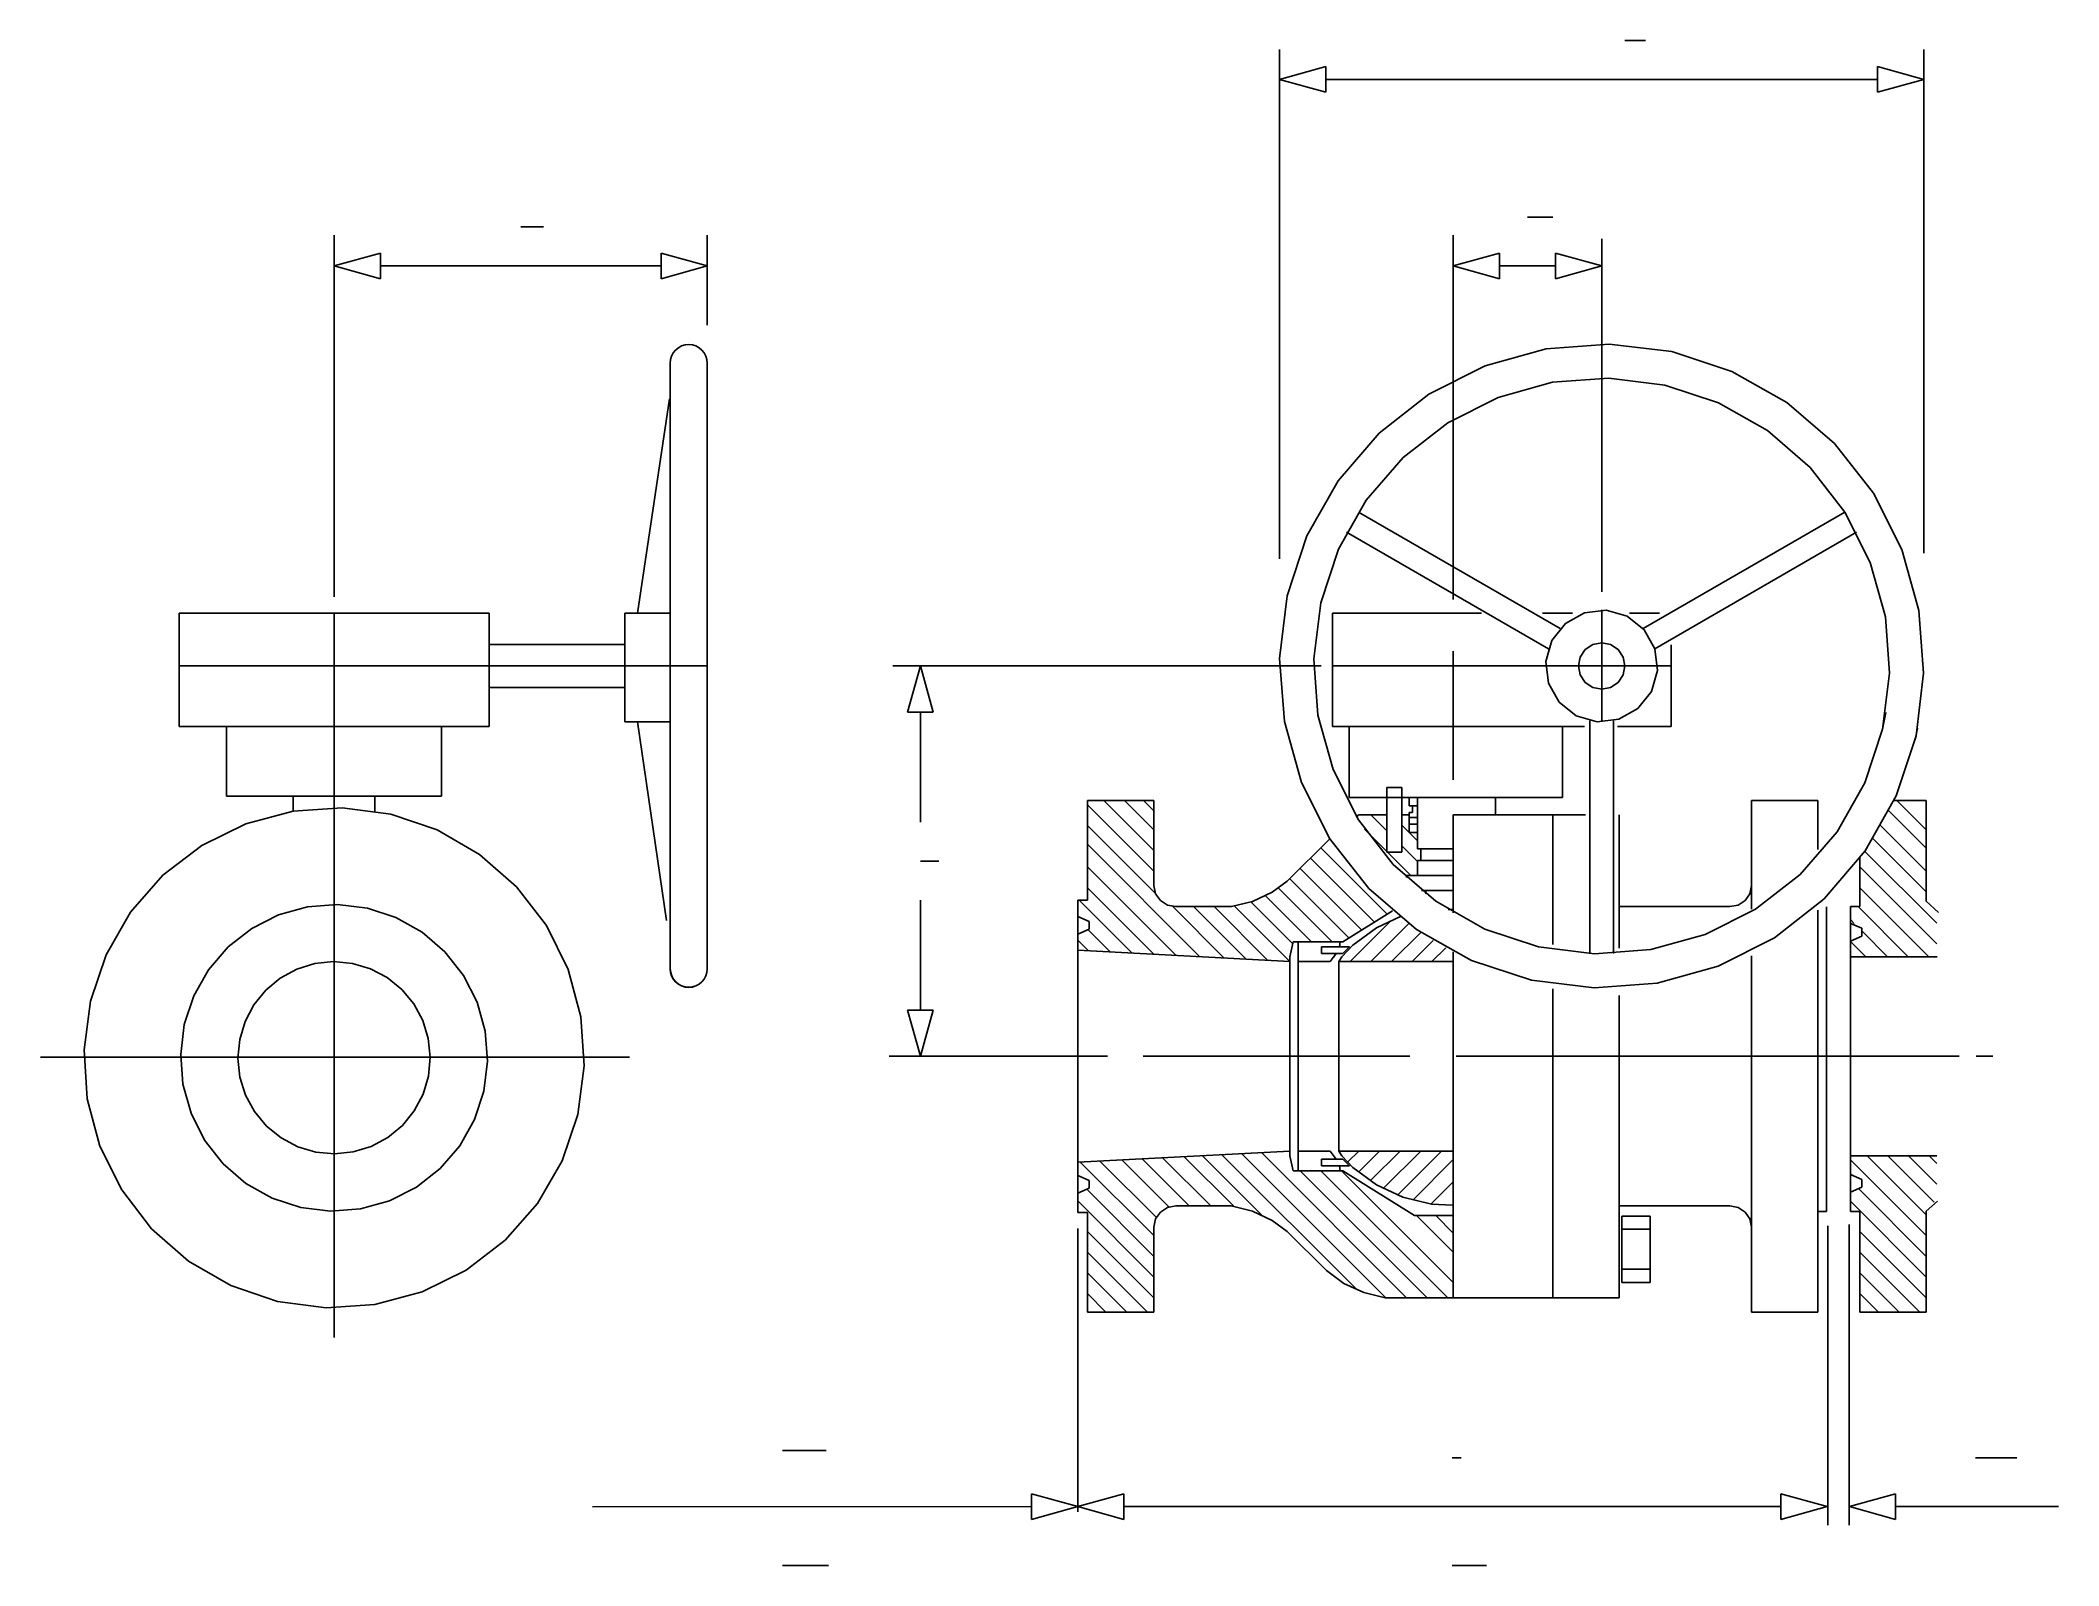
# Model space of a CAD drawing. Extents: x 352 to 1231, y 323 to 987.
import ezdxf

# ---------------------------------------------------------------- set-up
doc = ezdxf.new("R2010")
doc.units = 0
doc.header["$MEASUREMENT"] = 0
doc.layers.add('1', color=7, linetype='CONTINUOUS')

msp = doc.modelspace()

# ---------------------------------------------------------------- linework, layer by layer
at = {"layer": '1', "color": 5, "linetype": 'Continuous'}
for p, q in [((1041.88, 987.36), (1050.88, 987.36)), ((561.09, 906.11), (571.09, 906.11)), ((999.51, 910.36), (1010.51, 910.36)), ((735.13, 629.89), (743.13, 629.89)), ((966.64, 369.98), (970.64, 369.98)), ((1194.63, 369.98), (1212.63, 369.98)), ((966.64, 323.07), (981.64, 323.07))]:
    msp.add_line(p, q, dxfattribs=at)
at = {"layer": '1', "color": 3, "linetype": 'Continuous'}
for p, q in [((891.56, 761.51), (891.56, 983.41)), ((891.56, 970.36), (911.71, 975.93)), ((911.71, 964.79), (911.71, 975.93)), ((911.71, 964.79), (911.71, 975.93)), ((1151.9, 975.93), (1151.9, 964.79)), ((1172.06, 970.36), (1151.9, 975.93)), ((1151.9, 975.93), (1151.9, 964.79)), ((1172.06, 763.99), (1172.06, 983.41)), ((891.56, 970.36), (911.71, 964.79)), ((1151.9, 970.36), (911.71, 970.36)), ((1172.06, 970.36), (1151.9, 964.79)), ((479.83, 745.04), (479.83, 902.56)), ((642.35, 863.27), (642.35, 902.56)), ((967.21, 743.9), (967.21, 902.56)), ((1031.81, 747.16), (1031.81, 900.93)), ((479.83, 889.11), (499.98, 894.68)), ((479.83, 889.11), (499.98, 883.54)), ((499.98, 883.54), (499.98, 894.68)), ((499.98, 883.54), (499.98, 894.68)), ((499.98, 889.11), (622.2, 889.11)), ((622.2, 894.68), (622.2, 883.54)), ((642.35, 889.11), (622.2, 894.68)), ((622.2, 894.68), (622.2, 883.54)), ((642.35, 889.11), (622.2, 883.54)), ((967.21, 889.11), (987.36, 894.68)), ((967.21, 889.11), (987.36, 883.54)), ((987.36, 883.54), (987.36, 894.68)), ((987.36, 883.54), (987.36, 894.68)), ((987.36, 889.11), (1011.65, 889.11)), ((1011.65, 894.68), (1011.65, 883.54)), ((1031.81, 889.11), (1011.65, 894.68)), ((1011.65, 894.68), (1011.65, 883.54)), ((1031.81, 889.11), (1011.65, 883.54)), ((909.62, 714.89), (723.15, 714.89)), ((735.13, 714.89), (729.55, 694.74)), ((735.13, 714.89), (740.7, 694.74)), ((729.55, 694.74), (740.7, 694.74)), ((729.55, 694.74), (740.7, 694.74)), ((735.13, 646.89), (735.13, 694.74)), ((735.13, 565.05), (735.13, 612.89)), ((740.7, 565.05), (729.55, 565.05)), ((735.13, 544.89), (729.55, 565.05)), ((740.7, 565.05), (729.55, 565.05)), ((735.13, 544.89), (740.7, 565.05)), ((816.59, 544.89), (721.51, 544.89)), ((803.64, 469.83), (803.64, 346.51)), ((1130.23, 471.07), (1130.23, 340.7)), ((1139.53, 471.65), (1139.53, 340.68)), ((783.48, 354.33), (783.48, 343.19)), ((803.64, 348.76), (783.48, 354.33)), ((783.48, 354.33), (783.48, 343.19)), ((803.64, 348.76), (823.79, 354.33)), ((823.79, 343.19), (823.79, 354.33)), ((823.79, 343.19), (823.79, 354.33)), ((1109.87, 354.34), (1109.87, 343.19)), ((1130.02, 348.77), (1109.87, 354.34)), ((1109.87, 354.34), (1109.87, 343.19)), ((1139.68, 348.77), (1159.83, 354.34)), ((1159.83, 354.34), (1159.83, 343.19)), ((1159.83, 354.34), (1159.83, 343.19)), ((783.48, 348.76), (592.34, 348.7)), ((803.64, 348.76), (783.48, 343.19)), ((803.64, 348.76), (823.79, 343.19)), ((823.79, 348.76), (1109.87, 348.77)), ((1130.02, 348.77), (1109.87, 343.19)), ((1139.68, 348.77), (1159.83, 343.19)), ((1159.83, 348.77), (1230.8, 348.77))]:
    msp.add_line(p, q, dxfattribs=at)
at = {"layer": '1', "color": 7, "linetype": 'Continuous'}
for p, q in [((629.77, 853.5), (628.55, 852.49)), ((631.17, 854.25), (629.77, 853.5)), ((632.69, 854.71), (631.17, 854.25)), ((634.27, 854.86), (632.69, 854.71)), ((635.84, 854.71), (634.27, 854.86)), ((637.36, 854.25), (635.84, 854.71)), ((638.76, 853.5), (637.36, 854.25)), ((639.98, 852.49), (638.76, 853.5)), ((1007.59, 853.04), (981.11, 845.66)), ((1035.01, 855.11), (1007.59, 853.04)), ((1062.3, 851.79), (1035.01, 855.11)), ((626.34, 848.35), (626.18, 846.78)), ((626.18, 846.77), (626.18, 583.01)), ((626.8, 849.87), (626.34, 848.35)), ((627.54, 851.27), (626.8, 849.87)), ((628.55, 852.49), (627.54, 851.27)), ((640.99, 851.27), (639.98, 852.49)), ((641.74, 849.87), (640.99, 851.27)), ((642.2, 848.35), (641.74, 849.87)), ((642.35, 846.78), (642.2, 848.35)), ((642.35, 846.78), (642.35, 583.01)), ((981.11, 845.66), (956.57, 833.26)), ((1088.42, 843.21), (1062.3, 851.79)), ((1010.4, 838.43), (986.71, 831.88)), ((1034.91, 840.23), (1010.4, 838.43)), ((1059.3, 837.22), (1034.91, 840.23)), ((1082.64, 829.51), (1059.3, 837.22)), ((1112.37, 829.7), (1088.42, 843.21)), ((612.01, 737.89), (625.95, 831.3)), ((956.57, 833.26), (934.93, 816.31)), ((986.71, 831.88), (964.75, 820.84)), ((1104.02, 817.39), (1082.64, 829.51)), ((1133.22, 811.77), (1112.37, 829.7)), ((964.75, 820.84), (945.37, 805.72)), ((1122.63, 801.33), (1104.02, 817.39)), ((934.93, 816.31), (917, 795.46)), ((1150.17, 790.13), (1133.22, 811.77)), ((945.37, 805.72), (929.31, 787.11)), ((1137.75, 781.95), (1122.63, 801.33)), ((917, 795.46), (903.49, 771.51)), ((929.31, 787.11), (917.19, 765.73)), ((1162.57, 765.59), (1150.17, 790.13)), ((1013.71, 731.23), (925.86, 781.95)), ((1049.9, 731.23), (1137.75, 781.95)), ((1148.79, 759.99), (1137.75, 781.95)), ((903.49, 771.51), (894.91, 745.39)), ((917.19, 765.73), (909.48, 742.39)), ((1008.61, 722.39), (920.76, 773.11)), ((1055, 722.39), (1142.85, 773.11)), ((1169.95, 739.11), (1162.57, 765.59)), ((1155.34, 736.3), (1148.79, 759.99)), ((894.91, 745.39), (891.59, 718.1)), ((909.48, 742.39), (906.46, 718)), ((1033.75, 739.19), (1024.3, 738.09)), ((1042.9, 736.6), (1033.75, 739.19)), ((1172.02, 711.69), (1169.95, 739.11)), ((412.35, 737.82), (547.31, 737.82)), ((412.35, 688.6), (412.35, 737.82)), ((547.31, 688.6), (547.31, 737.82)), ((606.43, 737.89), (606.43, 690.5)), ((606.43, 737.89), (625.95, 737.89)), ((914.54, 737.82), (914.54, 688.6)), ((914.54, 737.82), (979.45, 737.82)), ((1006.04, 737.82), (1019.11, 737.82)), ((1016, 733.45), (1010.1, 725.99)), ((1024.3, 738.09), (1016, 733.45)), ((1050.36, 730.7), (1042.9, 736.6)), ((1043.96, 737.82), (1057.04, 737.82)), ((1055, 722.39), (1050.36, 730.7)), ((1157.15, 711.79), (1155.34, 736.3)), ((547.31, 724.3), (606.43, 724.3)), ((1010.1, 725.99), (1007.51, 716.84)), ((1024.63, 722.07), (1022.43, 718.78)), ((1027.92, 724.27), (1024.63, 722.07)), ((1031.81, 725.04), (1027.92, 724.27)), ((1035.69, 724.27), (1031.81, 725.04)), ((1038.98, 722.07), (1035.69, 724.27)), ((1041.18, 718.78), (1038.98, 722.07)), ((1056.1, 712.95), (1055, 722.39)), ((1062.11, 724.16), (1062.11, 688.6)), ((891.59, 718.1), (893.66, 690.68)), ((906.46, 718), (908.27, 693.49)), ((1007.51, 716.84), (1008.61, 707.39)), ((1022.43, 718.78), (1021.66, 714.89)), ((1021.66, 714.89), (1022.43, 711.01)), ((1041.95, 714.89), (1041.18, 718.78)), ((1041.18, 711.01), (1041.95, 714.89)), ((1053.51, 703.8), (1056.1, 712.95)), ((547.31, 705.48), (606.43, 705.48)), ((1008.61, 707.39), (1013.25, 699.09)), ((1022.43, 711.01), (1024.63, 707.72)), ((1024.63, 707.72), (1027.92, 705.52)), ((1027.92, 705.52), (1031.81, 704.74)), ((1031.81, 704.74), (1035.69, 705.52)), ((1035.69, 705.52), (1038.98, 707.72)), ((1038.98, 707.72), (1041.18, 711.01)), ((1047.61, 696.34), (1053.51, 703.8)), ((1154.13, 687.4), (1157.15, 711.79)), ((1168.7, 684.4), (1172.02, 711.69)), ((1013.25, 699.09), (1020.71, 693.19)), ((1039.31, 691.7), (1047.61, 696.34)), ((1155.54, 694.64), (1154.12, 687.32)), ((412.35, 688.6), (547.31, 688.6)), ((433.05, 658.16), (433.05, 688.6)), ((526.6, 658.16), (526.6, 688.6)), ((606.43, 690.5), (625.95, 690.5)), ((612.01, 690.5), (624.56, 604.07)), ((893.66, 690.68), (901.04, 664.2)), ((908.27, 693.49), (914.82, 669.8)), ((914.54, 688.6), (1024.35, 688.6)), ((921.83, 657.6), (921.83, 688.6)), ((1014.75, 657.6), (1014.75, 688.6)), ((1020.71, 693.19), (1029.86, 690.59)), ((1026.71, 589.62), (1026.71, 691.06)), ((1029.86, 690.59), (1039.31, 691.7)), ((1036.91, 589.62), (1036.91, 691.06)), ((1038.73, 688.6), (1062.11, 688.6)), ((1146.42, 664.06), (1154.13, 687.4)), ((1169.41, 687.78), (1168.33, 682.77)), ((1160.12, 658.28), (1168.7, 684.4)), ((914.82, 669.8), (925.86, 647.84)), ((901.04, 664.2), (913.44, 639.66)), ((944.73, 661.94), (938.23, 661.94)), ((938.23, 661.94), (938.23, 633.76)), ((944.73, 661.94), (944.73, 633.76)), ((944.73, 659.05), (944.73, 660.49)), ((1134.3, 642.68), (1146.42, 664.06)), ((433.05, 658.16), (526.6, 658.16)), ((462.01, 651.72), (441.39, 646.18)), ((462.01, 651.72), (462.01, 658.16)), ((483.32, 653.13), (462.01, 651.72)), ((504.5, 650.36), (483.32, 653.13)), ((497.64, 651.72), (497.64, 658.16)), ((836.79, 656.27), (807.89, 656.27)), ((807.89, 612.92), (807.89, 656.27)), ((836.79, 656.27), (836.79, 619.35)), ((921.83, 657.6), (1014.75, 657.6)), ((948.05, 653.99), (948.05, 657.6)), ((949.5, 653.99), (948.05, 653.99)), ((948.05, 642.43), (948.05, 651.1)), ((948.05, 651.1), (949.5, 651.1)), ((949.5, 651.1), (949.5, 653.99)), ((949.5, 653.99), (951.67, 653.99)), ((951.67, 635.21), (951.67, 657.6)), ((985.59, 657.6), (985.59, 650.08)), ((1126.01, 656.27), (1097.11, 656.27)), ((1097.11, 656.27), (1097.11, 609.01)), ((1126.01, 656.27), (1100.77, 656.27)), ((1126.01, 656.27), (1126.01, 634.9)), ((1146.61, 634.33), (1160.12, 658.28)), ((1173.15, 656.27), (1158.99, 656.27)), ((1173.15, 656.27), (1173.15, 612.39)), ((441.39, 646.18), (422.24, 636.73)), ((524.72, 643.51), (504.5, 650.36)), ((543.22, 632.84), (524.72, 643.51)), ((925.07, 649.11), (925.85, 650.08)), ((925.85, 650.08), (938.23, 650.08)), ((925.86, 647.84), (940.98, 628.46)), ((944.73, 650.08), (948.05, 650.08)), ((948.05, 648.93), (951.67, 648.93)), ((948.05, 646.04), (951.67, 646.04)), ((951.67, 642.43), (948.05, 642.43)), ((967.21, 650.08), (1010.56, 650.08)), ((967.21, 607.44), (967.21, 650.08)), ((1010.56, 616.28), (1010.56, 650.08)), ((1010.56, 650.08), (1024.83, 650.08)), ((1010.56, 613.15), (1010.56, 650.08)), ((1010.56, 650.08), (1010.56, 600.52)), ((1010.56, 616.28), (1010.56, 646.96)), ((1039.46, 650.01), (1039.46, 591.97)), ((1039.46, 645.79), (1039.46, 615.59)), ((1097.11, 648.98), (1097.11, 612.39)), ((1118.24, 624.07), (1134.3, 642.68)), ((422.24, 636.73), (405.31, 623.72)), ((559.29, 618.77), (543.22, 632.84)), ((894.92, 621.14), (913.44, 639.66)), ((913.44, 639.66), (930.39, 618.01)), ((938.23, 633.76), (944.73, 633.76)), ((953.11, 635.21), (951.67, 635.21)), ((953.11, 630.15), (953.11, 635.21)), ((953.11, 635.21), (966.7, 635.21)), ((1128.69, 613.48), (1146.61, 634.33)), ((1173.15, 633.84), (1173.15, 612.39)), ((940.98, 628.46), (959.59, 612.4)), ((951.67, 630.15), (953.11, 630.15)), ((951.67, 623.65), (951.67, 630.15)), ((953.11, 630.15), (966.7, 630.15)), ((1098.86, 608.95), (1118.24, 624.07)), ((1144.25, 610.1), (1144.25, 631.59)), ((405.31, 623.72), (391.24, 607.65)), ((572.3, 601.84), (559.29, 618.77)), ((837.57, 615.72), (836.79, 619.35)), ((839.66, 612.72), (837.57, 615.72)), ((888.38, 616.36), (879.71, 612.33)), ((894.92, 621.14), (888.38, 616.36)), ((930.39, 618.01), (951.24, 600.09)), ((946.79, 622.74), (946.79, 623.65)), ((946.79, 623.65), (966.7, 623.65)), ((953.29, 617.14), (966.7, 617.14)), ((955.28, 617.14), (955.28, 615.58)), ((1010.56, 616.28), (1010.56, 593.56)), ((1094.25, 612.72), (1096.33, 615.72)), ((1096.33, 615.72), (1097.12, 619.35)), ((391.24, 607.65), (380.57, 589.15)), ((455.65, 606.54), (443.96, 600.62)), ((468.26, 610.06), (455.65, 606.54)), ((481.32, 611.05), (468.26, 610.06)), ((494.33, 609.47), (481.32, 611.05)), ((506.77, 605.39), (494.33, 609.47)), ((803.64, 612.92), (807.89, 612.92)), ((803.64, 612.92), (803.64, 476.87)), ((842.73, 610.74), (839.66, 612.72)), ((846.26, 610.1), (842.73, 610.74)), ((846.26, 610.1), (870.55, 610.1)), ((879.71, 612.33), (870.55, 610.1)), ((919.15, 594.75), (940.73, 608.23)), ((959.59, 612.4), (980.97, 600.28)), ((964.96, 608.82), (966.7, 608.82)), ((1039.46, 610.1), (1087.65, 610.1)), ((1076.9, 597.91), (1098.86, 608.95)), ((1087.65, 610.1), (1091.18, 610.74)), ((1091.18, 610.74), (1094.25, 612.72)), ((1107.04, 596.53), (1128.69, 613.48)), ((1126.01, 433.52), (1126.01, 608.57)), ((1129.67, 609.99), (1129.67, 477.27)), ((1140.11, 477.3), (1140.11, 610.1)), ((1140.11, 610.1), (1144.25, 610.1)), ((1173.15, 612.39), (1178.52, 607.47)), ((443.96, 600.62), (433.65, 592.54)), ((518.18, 598.96), (506.77, 605.39)), ((528.12, 590.42), (518.18, 598.96)), ((581.76, 582.69), (572.3, 601.84)), ((803.64, 605.76), (808.64, 603.63)), ((803.64, 598.11), (808.64, 600.23)), ((808.64, 600.23), (808.64, 603.63)), ((923.43, 593.36), (933.72, 600.89)), ((933.72, 600.89), (944.49, 605.89)), ((951.24, 600.09), (975.19, 586.58)), ((980.97, 600.28), (1004.31, 592.57)), ((1053.21, 591.36), (1076.9, 597.91)), ((1140.11, 602.76), (1145.11, 600.63)), ((1145.11, 597.23), (1145.11, 600.63)), ((380.57, 589.15), (373.72, 568.92)), ((433.65, 592.54), (425.12, 582.61)), ((536.2, 580.12), (528.12, 590.42)), ((895.96, 586.18), (803.71, 591.06)), ((896.08, 588.24), (897.48, 594.75)), ((897.48, 594.75), (919.15, 594.75)), ((899.65, 495.04), (899.65, 594.75)), ((917.71, 592.58), (909.76, 592.58)), ((909.76, 592.58), (909.76, 589.69)), ((909.76, 589.69), (916.26, 589.69)), ((916.26, 589.69), (913.63, 586.18)), ((916.26, 589.69), (915.18, 588.24)), ((916.26, 589.69), (919.06, 589.69)), ((917.91, 594.75), (917.71, 592.58)), ((917.71, 592.58), (921.99, 592.58)), ((918.73, 588.24), (923.43, 593.36)), ((921.99, 592.58), (919.06, 589.69)), ((967.21, 439.72), (967.21, 590.41)), ((1004.31, 592.57), (1028.7, 589.55)), ((1028.7, 589.55), (1053.21, 591.36)), ((1082.5, 584.13), (1107.04, 596.53)), ((1140.11, 595.11), (1145.11, 597.23)), ((425.12, 582.61), (418.69, 571.2)), ((463.61, 582.85), (456.39, 578.94)), ((471.45, 585.27), (463.61, 582.85)), ((479.61, 586.12), (471.45, 585.27)), ((487.78, 585.36), (479.61, 586.12)), ((495.65, 583.02), (487.78, 585.36)), ((502.91, 579.18), (495.65, 583.02)), ((542.11, 568.43), (536.2, 580.12)), ((587.3, 562.07), (581.76, 582.69)), ((626.33, 581.42), (626.17, 583)), ((626.79, 579.9), (626.33, 581.42)), ((642.19, 581.42), (641.73, 579.9)), ((642.34, 583), (642.19, 581.42)), ((896.08, 501.54), (896.02, 588.24)), ((899.65, 586.18), (913.63, 586.18)), ((917.35, 586.18), (967.21, 586.18)), ((918.73, 588.25), (917.41, 586.18)), ((917.41, 586.18), (917.41, 503.61)), ((967.21, 439.72), (967.21, 586.2)), ((975.19, 586.58), (1001.31, 578)), ((1056.02, 576.75), (1082.5, 584.13)), ((1097.11, 588.65), (1097.11, 433.52)), ((1177.97, 588.24), (1140.11, 588.24)), ((450.07, 573.71), (444.9, 567.33)), ((456.39, 578.94), (450.07, 573.71)), ((509.28, 574.01), (502.91, 579.18)), ((514.52, 567.69), (509.28, 574.01)), ((627.54, 578.5), (626.79, 579.9)), ((628.54, 577.28), (627.54, 578.5)), ((629.77, 576.27), (628.54, 577.28)), ((631.16, 575.53), (629.77, 576.27)), ((632.68, 575.07), (631.16, 575.53)), ((634.26, 574.91), (632.68, 575.07)), ((635.84, 575.07), (634.26, 574.91)), ((637.35, 575.53), (635.84, 575.07)), ((638.75, 576.27), (637.35, 575.53)), ((639.98, 577.28), (638.75, 576.27)), ((640.98, 578.5), (639.98, 577.28)), ((641.73, 579.9), (640.98, 578.5)), ((1001.31, 578), (1028.6, 574.68)), ((1010.56, 439.72), (1010.56, 574.27)), ((1010.56, 574.09), (1010.56, 439.72)), ((1028.6, 574.68), (1056.02, 576.75)), ((1039.46, 571.39), (1039.46, 439.72)), ((373.72, 568.92), (370.94, 547.75)), ((418.69, 571.2), (414.61, 558.75)), ((444.9, 567.33), (441.06, 560.08)), ((518.42, 560.47), (514.52, 567.69)), ((545.63, 555.81), (542.11, 568.43)), ((414.61, 558.75), (413.03, 545.75)), ((441.06, 560.08), (438.72, 552.21)), ((520.85, 552.63), (518.42, 560.47)), ((546.62, 542.75), (545.63, 555.81)), ((588.71, 540.76), (587.3, 562.07)), ((370.94, 547.75), (372.35, 526.44)), ((413.03, 545.75), (414.02, 532.69)), ((438.72, 552.21), (437.96, 544.04)), ((521.69, 544.47), (520.85, 552.63)), ((437.96, 544.04), (438.8, 535.87)), ((518.59, 528.43), (520.93, 536.29)), ((520.93, 536.29), (521.69, 544.47)), ((545.04, 529.75), (546.62, 542.75)), ((585.93, 519.58), (588.71, 540.76)), ((414.02, 532.69), (417.54, 520.08)), ((438.8, 535.87), (441.23, 528.03)), ((441.23, 528.03), (445.13, 520.81)), ((514.76, 521.17), (518.59, 528.43)), ((540.96, 517.31), (545.04, 529.75)), ((372.35, 526.44), (377.89, 505.82)), ((417.54, 520.08), (423.46, 508.39)), ((445.13, 520.81), (450.37, 514.5)), ((509.58, 514.8), (514.76, 521.17)), ((579.08, 499.36), (585.93, 519.58)), ((450.37, 514.5), (456.74, 509.32)), ((503.26, 509.56), (509.58, 514.8)), ((534.53, 505.9), (540.96, 517.31)), ((377.89, 505.82), (387.35, 486.67)), ((423.46, 508.39), (431.54, 498.08)), ((456.74, 509.32), (464, 505.49)), ((464, 505.49), (471.87, 503.15)), ((471.87, 503.15), (480.04, 502.38)), ((480.04, 502.38), (488.2, 503.23)), ((488.2, 503.23), (496.05, 505.65)), ((496.05, 505.65), (503.26, 509.56)), ((526, 495.96), (534.53, 505.9)), ((895.96, 503.61), (803.71, 498.73)), ((896.08, 501.54), (897.48, 495.04)), ((899.65, 503.61), (913.63, 503.61)), ((916.26, 500.1), (913.63, 503.61)), ((917.35, 503.61), (967.21, 503.61)), ((918.73, 501.54), (917.41, 503.61)), ((918.73, 501.53), (923.43, 496.42)), ((1177.76, 501.54), (1140.11, 501.54)), ((431.54, 498.08), (441.47, 489.55)), ((515.69, 487.88), (526, 495.96)), ((568.42, 480.85), (579.08, 499.36)), ((803.64, 493), (808.64, 490.87)), ((897.48, 495.04), (919.15, 495.04)), ((909.76, 497.21), (909.76, 500.1)), ((909.76, 500.1), (916.26, 500.1)), ((917.71, 497.21), (909.76, 497.21)), ((916.26, 500.1), (919.06, 500.1)), ((917.91, 495.04), (917.71, 497.21)), ((917.71, 497.21), (921.99, 497.21)), ((919.06, 500.1), (921.99, 497.21)), ((919.15, 495.04), (950.37, 475.53)), ((923.43, 496.42), (933.72, 488.89)), ((1140.11, 493.43), (1145.11, 491.3)), ((387.35, 486.67), (400.36, 469.73)), ((441.47, 489.55), (452.88, 483.12)), ((504, 481.97), (515.69, 487.88)), ((803.64, 485.35), (808.64, 487.47)), ((808.64, 487.47), (808.64, 490.87)), ((933.72, 488.89), (945.28, 483.52)), ((945.28, 483.52), (957.67, 480.5)), ((1140.11, 485.78), (1145.11, 487.9)), ((1145.11, 487.9), (1145.11, 491.3)), ((452.88, 483.12), (465.33, 479.03)), ((465.33, 479.03), (478.33, 477.46)), ((478.33, 477.46), (491.39, 478.45)), ((491.39, 478.45), (504, 481.97)), ((554.34, 464.79), (568.42, 480.85)), ((803.64, 476.87), (807.89, 476.87)), ((807.89, 433.52), (807.89, 476.87)), ((839.66, 477.07), (837.57, 474.06)), ((842.73, 479.05), (839.66, 477.07)), ((846.32, 479.7), (842.73, 479.05)), ((846.32, 479.7), (870.51, 479.7)), ((879.71, 477.46), (870.51, 479.7)), ((888.38, 473.43), (879.71, 477.46)), ((950.37, 475.53), (967.21, 475.53)), ((957.67, 480.5), (966.79, 480.11)), ((1039.46, 479.7), (1087.59, 479.7)), ((1040.62, 446.42), (1040.62, 475.32)), ((1040.62, 475.32), (1052.9, 475.32)), ((1052.9, 475.32), (1052.9, 446.42)), ((1087.59, 479.7), (1091.18, 479.05)), ((1091.18, 479.05), (1094.25, 477.07)), ((1094.25, 477.07), (1096.33, 474.06)), ((1129.67, 477.27), (1126.01, 477.27)), ((1144.25, 477.3), (1140.11, 477.3)), ((1140.11, 477.3), (1144.25, 477.3)), ((1140.11, 477.3), (1144.25, 477.3)), ((1144.25, 477.3), (1144.25, 433.52)), ((1173.15, 477.4), (1178.02, 481.87)), ((1173.15, 440.82), (1173.15, 477.4)), ((1173.15, 433.52), (1173.15, 477.4)), ((400.36, 469.73), (416.43, 455.66)), ((837.57, 474.06), (836.79, 470.44)), ((836.79, 433.52), (836.79, 470.44)), ((894.92, 468.64), (888.38, 473.43)), ((894.92, 468.64), (911.99, 451.58)), ((1052.9, 469.54), (1040.62, 469.54)), ((1096.33, 474.06), (1097.12, 470.44)), ((537.41, 451.78), (554.34, 464.79)), ((416.43, 455.66), (434.93, 445)), ((518.26, 442.32), (537.41, 451.78)), ((911.99, 451.58), (919.6, 446.01)), ((1052.9, 452.2), (1040.62, 452.2)), ((434.93, 445), (455.16, 438.14)), ((497.64, 436.78), (518.26, 442.32)), ((919.6, 446.01), (928.27, 441.98)), ((928.27, 441.98), (937.57, 439.72)), ((1010.56, 439.72), (937.57, 439.72)), ((1010.56, 439.72), (1035.8, 439.72)), ((1010.56, 439.72), (1039.46, 439.72)), ((1052.9, 446.42), (1040.62, 446.42)), ((455.16, 438.14), (476.33, 435.37)), ((476.33, 435.37), (497.64, 436.78)), ((807.89, 433.52), (836.79, 433.52)), ((1126.01, 433.52), (1097.11, 433.52)), ((1126.01, 433.52), (1100.77, 433.52)), ((1144.25, 433.52), (1173.15, 433.52))]:
    msp.add_line(p, q, dxfattribs=at)
at = {"layer": '1', "color": 4, "linetype": 'Continuous'}
for p, q in [((1031.81, 690.52), (1031.81, 739.27)), ((479.83, 737.82), (479.83, 422.36)), ((967.21, 721.27), (967.21, 665.37)), ((412.35, 714.89), (642.35, 714.89)), ((1062.11, 714.89), (914.54, 714.89)), ((807.89, 654.39), (836.79, 625.5)), ((815.02, 656.27), (836.79, 634.5)), ((824.04, 656.27), (836.79, 643.53)), ((832.26, 656.27), (836.79, 651.75)), ((1156.62, 652.08), (1173.15, 635.55)), ((1160.4, 656.27), (1173.15, 643.53)), ((807.89, 645.37), (837.65, 615.61)), ((928.56, 643.75), (948.66, 623.65)), ((931.25, 650.08), (938.23, 643.1)), ((944.73, 645.62), (951.67, 638.69)), ((1152.99, 645.65), (1173.15, 625.5)), ((807.89, 637.24), (856.87, 588.24)), ((909.53, 635.74), (938.45, 606.82)), ((944.73, 636.6), (951.67, 629.67)), ((1146.46, 634.15), (1177.69, 602.92)), ((1149.74, 639.88), (1173.15, 616.47)), ((807.89, 627.48), (846.57, 588.79)), ((900.51, 626.73), (927.36, 599.88)), ((905.02, 631.24), (932.91, 603.35)), ((1144.25, 627.34), (1177.7, 593.89)), ((807.89, 618.33), (836.92, 589.3)), ((890.96, 618.25), (914.46, 594.75)), ((896, 622.22), (921.82, 596.41)), ((1144.25, 618.33), (1174.34, 588.24)), ((804.28, 612.92), (827.39, 589.8)), ((845.02, 610.1), (867.43, 587.69)), ((854.03, 610.1), (876.94, 587.18)), ((863.05, 610.1), (886.46, 586.68)), ((872.06, 610.1), (896.02, 586.14)), ((879.02, 612.16), (897.29, 593.89)), ((885.28, 614.92), (905.44, 594.75)), ((1143.46, 610.1), (1165.32, 588.24)), ((808.16, 600.03), (817.88, 590.31)), ((940.09, 604), (922.27, 586.18)), ((947.74, 602.63), (931.29, 586.18)), ((953, 598.87), (940.31, 586.18)), ((1140.11, 604.44), (1141.81, 602.73)), ((1140.11, 603.23), (1140.92, 602.41)), ((1145.36, 599.19), (1156.31, 588.24)), ((803.64, 595.53), (808.36, 590.81)), ((958.48, 595.34), (949.32, 586.18)), ((963.91, 592.17), (957.92, 586.18)), ((1140.11, 594.95), (1146.82, 588.24)), ((608.47, 544.47), (351.93, 544.47)), ((832.15, 544.89), (948.3, 544.89)), ((968.51, 544.89), (1187.54, 544.89)), ((1194.83, 544.89), (1202.16, 544.89)), ((849.98, 501.18), (871.46, 479.7)), ((857.97, 501.54), (884.1, 475.42)), ((866.48, 502.05), (925.07, 443.47)), ((875.04, 502.5), (937.83, 439.72)), ((883.61, 502.96), (946.85, 439.72)), ((926.01, 503.61), (921.27, 498.87)), ((935.03, 503.61), (926, 494.59)), ((944.04, 503.61), (931.19, 490.76)), ((953.06, 503.61), (936.84, 487.4)), ((962.07, 503.61), (943, 484.54)), ((1147.4, 501.54), (1173.15, 475.8)), ((1156.42, 501.54), (1176.61, 481.35)), ((1165.43, 501.54), (1177.77, 489.21)), ((1174.45, 501.54), (1177.76, 498.23)), ((804.78, 498.79), (836.79, 466.78)), ((813.34, 499.24), (837.96, 474.62)), ((822.88, 499.75), (843.45, 479.18)), ((831.66, 500.21), (852.17, 479.7)), ((840.57, 500.68), (861.56, 479.7)), ((900.54, 495.04), (955.86, 439.72)), ((909.55, 495.04), (964.88, 439.72)), ((918.57, 495.04), (967.21, 446.41)), ((967.21, 499.88), (949.61, 482.29)), ((1140.11, 499.82), (1173.15, 466.78)), ((1140.11, 493.89), (1140.92, 493.08)), ((807.55, 487.01), (836.79, 457.77)), ((967.21, 490.24), (957.55, 480.59)), ((1143.64, 487.28), (1173.15, 457.77)), ((803.64, 481.9), (836.79, 448.75)), ((951.22, 475.53), (967.21, 459.55)), ((959.59, 475.53), (967.21, 467.92)), ((1140.11, 481.79), (1173.15, 448.75)), ((807.89, 468.64), (836.79, 439.74)), ((1144.25, 468.64), (1173.15, 439.74)), ((807.89, 459.62), (833.99, 433.52)), ((1144.25, 459.62), (1170.35, 433.52)), ((807.89, 450.61), (824.97, 433.52)), ((1144.25, 450.61), (1161.33, 433.52)), ((807.89, 441.59), (815.96, 433.52)), ((1144.25, 441.59), (1152.32, 433.52))]:
    msp.add_line(p, q, dxfattribs=at)
at = {"layer": '1', "color": 2, "linetype": 'Continuous'}
for p, q in [((675.09, 373.14), (694.09, 373.14)), ((675.09, 323.06), (695.09, 323.06))]:
    msp.add_line(p, q, dxfattribs=at)
at = {"layer": '1', "color": 7, "linetype": 'Continuous'}
msp.add_arc((634.27, 583), 8.03, 180, 359.99649, dxfattribs=at)

doc.saveas('drawing.dxf')
